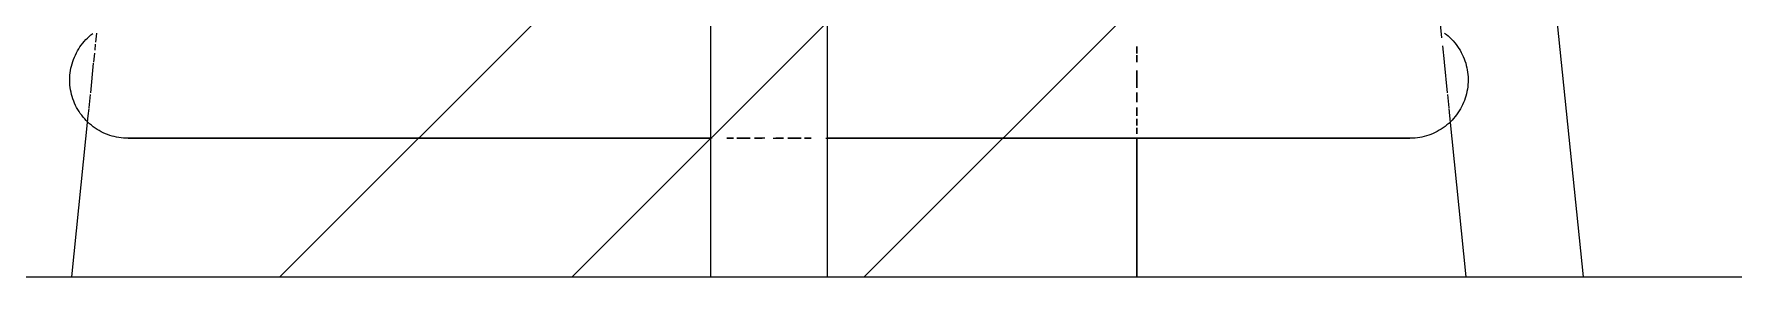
# Model space of a CAD drawing. Header units: millimetres. Extents: x 78096 to 288885, y -20632 to 149556.
# Drawn here: x 237264.3 to 237726.3, y 90200 to 90266 of the extents above; entities that cross this region are included whole.
import ezdxf

# ---------------------------------------------------------------- set-up
doc = ezdxf.new("R2010")
doc.units = ezdxf.units.MM
for name, color, linetype, lineweight in [('A-GENM', 13, 'Continuous', 9), ('A-GLAZ-CURT', 52, 'Continuous', 9), ('I-FURN', 30, 'Continuous', 9)]:
    doc.layers.add(name, color=color, linetype=linetype, lineweight=lineweight)

# ---------------------------------------------------------------- blocks, each defined once
blk = doc.blocks.new('System Panel - Glazed-V3-TOMH A-A')
at = {"layer": 'A-GLAZ-CURT'}
h = blk.add_hatch(dxfattribs=at)
h.set_pattern_fill('FP_4', color=9, style=0, pattern_type=2)
h.set_pattern_definition([(45, (5066.1, 117385), (-224.5064, 224.5064), []), (45, (5145.46, 117385), (0, 449.0128), []), (45, (4986.7, 117385), (0, 449.0128), [])])
h.paths.add_polyline_path([(11772.64, 90200), (12466.91, 90200), (12466.91, 92200), (11166.26, 92200), (11166.26, 90200), (11722.18, 90200)])
blk = doc.blocks.new('Generic Models 7 - Generic Models 7-4469310-TOMH A-A')
at = {"layer": 'A-GENM'}
blk.add_line((9560.09, 90200), (12960.09, 90200), dxfattribs=at)
blk = doc.blocks.new('Lab Stool1 - Lab Stool-V196-TOMH A-A')
at = {"layer": 'I-FURN'}
for p, q in [((11988.91, 90200), (11937.79, 90702.91)), ((11751.68, 90701.41), (11751.68, 90200)), ((11783.43, 90200), (11783.43, 90701.41)), ((11906.18, 90699.92), (11950.39, 90264.96)), ((11584.38, 90261.63), (11584.54, 90263.26)), ((11584.6, 90263.86), (11584.85, 90266.27)), ((11751.68, 90266.2), (11751.68, 90264.9)), ((11783.43, 90263.86), (11783.43, 90265.12)), ((11950.61, 90262.84), (11951.05, 90258.48)), ((11584.05, 90258.4), (11584.29, 90260.84)), ((11751.68, 90259.23), (11751.68, 90258.04)), ((11951.07, 90258.34), (11951.91, 90250.09)), ((11583.2, 90250.09), (11584.01, 90258.08)), ((11751.68, 90256.57), (11751.68, 90255.37)), ((11751.68, 90254.98), (11751.68, 90253.56)), ((11783.43, 90255.37), (11783.43, 90256.58)), ((11783.43, 90252.14), (11783.43, 90255.27)), ((11582.78, 90245.94), (11583.15, 90249.62)), ((11751.68, 90252.14), (11751.68, 90250.76)), ((11751.68, 90249.08), (11751.68, 90247.38)), ((11783.43, 90250.55), (11783.43, 90251.75)), ((11951.95, 90249.62), (11952.33, 90245.94)), ((11582.56, 90243.8), (11582.76, 90245.77)), ((11751.68, 90247.32), (11751.68, 90245.95)), ((11751.68, 90245.88), (11751.68, 90243.99)), ((11783.43, 90243.99), (11783.43, 90245.17)), ((11952.35, 90245.77), (11952.55, 90243.8)), ((11578.11, 90200), (11582.56, 90243.8)), ((11751.68, 90243.94), (11751.68, 90242.76)), ((11952.55, 90243.8), (11957, 90200)), ((11751.68, 90237.93), (11751.68, 90200)), ((11756.07, 90237.69), (11757.9, 90237.69)), ((11757.9, 90237.69), (11756.07, 90237.69)), ((11758.84, 90237.69), (11762.43, 90237.69)), ((11760.59, 90237.69), (11758.84, 90237.69)), ((11762.43, 90237.69), (11760.67, 90237.69)), ((11763.59, 90237.69), (11765.67, 90237.69)), ((11766.39, 90237.69), (11763.59, 90237.69)), ((11768.71, 90237.69), (11771.52, 90237.69)), ((11771.52, 90237.69), (11769.43, 90237.69)), ((11776.27, 90237.69), (11772.68, 90237.69)), ((11772.68, 90237.69), (11774.44, 90237.69)), ((11774.52, 90237.69), (11776.27, 90237.69)), ((11779.03, 90237.69), (11777.2, 90237.69)), ((11777.2, 90237.69), (11779.03, 90237.69)), ((11783.43, 90200), (11783.43, 90237.93))]:
    blk.add_line(p, q, dxfattribs=at)
at = {"layer": 'I-FURN', "flags": 128}
for points in [[(11577.51, 90253.56), (11577.53, 90254.2), (11577.56, 90254.83), (11577.63, 90255.46), (11577.72, 90256.09), (11577.83, 90256.71), (11577.97, 90257.33), (11578.13, 90257.95), (11578.32, 90258.55), (11578.53, 90259.15), (11578.77, 90259.74), (11579.03, 90260.32), (11579.31, 90260.89), (11579.61, 90261.45), (11579.94, 90261.99), (11580.29, 90262.52), (11580.66, 90263.04), (11581.04, 90263.54), (11581.45, 90264.03), (11581.88, 90264.5), (11582.33, 90264.95), (11582.79, 90265.38), (11583.27, 90265.8), (11583.77, 90266.19)], [(11951.2, 90266.29), (11951.7, 90265.9), (11952.19, 90265.5), (11952.66, 90265.07), (11953.11, 90264.62), (11953.54, 90264.16), (11953.96, 90263.68), (11954.35, 90263.18), (11954.72, 90262.67), (11955.08, 90262.14), (11955.41, 90261.6), (11955.72, 90261.04), (11956.01, 90260.48), (11956.27, 90259.9), (11956.52, 90259.31), (11956.73, 90258.72), (11956.93, 90258.11), (11957.1, 90257.5), (11957.24, 90256.88), (11957.36, 90256.26), (11957.46, 90255.63), (11957.53, 90255), (11957.57, 90254.37), (11957.59, 90253.73), (11957.59, 90253.56)], [(11593.39, 90237.69), (11592.75, 90237.7), (11592.12, 90237.74), (11591.49, 90237.8), (11590.86, 90237.89), (11590.23, 90238), (11589.61, 90238.14), (11589, 90238.3), (11588.39, 90238.49), (11587.8, 90238.7), (11587.21, 90238.94), (11586.63, 90239.2), (11586.06, 90239.48), (11585.5, 90239.78), (11584.96, 90240.11), (11584.42, 90240.46), (11583.91, 90240.83), (11583.41, 90241.22), (11582.92, 90241.63), (11582.45, 90242.05), (11582, 90242.5), (11581.57, 90242.96), (11581.15, 90243.45), (11580.76, 90243.94), (11580.38, 90244.46), (11580.03, 90244.98), (11579.7, 90245.52), (11579.39, 90246.08), (11579.1, 90246.64), (11578.83, 90247.22), (11578.59, 90247.81), (11578.37, 90248.4), (11578.18, 90249.01), (11578.01, 90249.62), (11577.86, 90250.24), (11577.74, 90250.86), (11577.65, 90251.49), (11577.58, 90252.12), (11577.53, 90252.75), (11577.51, 90253.39), (11577.51, 90253.56)], [(11957.59, 90253.56), (11957.58, 90252.93), (11957.54, 90252.29), (11957.48, 90251.66), (11957.39, 90251.03), (11957.28, 90250.41), (11957.14, 90249.79), (11956.98, 90249.17), (11956.79, 90248.57), (11956.58, 90247.97), (11956.34, 90247.38), (11956.08, 90246.8), (11955.8, 90246.23), (11955.5, 90245.67), (11955.17, 90245.13), (11954.82, 90244.6), (11954.45, 90244.08), (11954.06, 90243.58), (11953.65, 90243.09), (11953.23, 90242.62), (11952.78, 90242.17), (11952.32, 90241.74), (11951.83, 90241.33), (11951.34, 90240.93), (11950.82, 90240.56), (11950.3, 90240.2), (11949.76, 90239.87), (11949.2, 90239.56), (11948.64, 90239.27), (11948.06, 90239.01), (11947.47, 90238.76), (11946.88, 90238.55), (11946.27, 90238.35), (11945.66, 90238.18), (11945.04, 90238.04), (11944.42, 90237.92), (11943.79, 90237.82), (11943.16, 90237.75), (11942.53, 90237.71), (11941.89, 90237.69), (11941.72, 90237.69)], [(11593.39, 90237.69), (11593.53, 90237.69), (11593.95, 90237.69), (11594.64, 90237.69), (11595.61, 90237.69), (11596.86, 90237.69), (11598.38, 90237.69), (11600.17, 90237.69), (11602.23, 90237.69), (11604.55, 90237.69), (11607.14, 90237.69), (11609.98, 90237.69), (11613.07, 90237.69), (11616.41, 90237.69), (11619.99, 90237.69), (11623.81, 90237.69), (11627.86, 90237.69), (11632.13, 90237.69), (11636.62, 90237.69), (11641.31, 90237.69), (11646.21, 90237.69), (11651.3, 90237.69), (11656.58, 90237.69), (11662.04, 90237.69), (11667.67, 90237.69), (11673.45, 90237.69), (11679.39, 90237.69), (11685.46, 90237.69), (11691.67, 90237.69), (11698, 90237.69), (11704.44, 90237.69), (11710.99, 90237.69), (11717.62, 90237.69), (11724.33, 90237.69), (11731.11, 90237.69), (11737.95, 90237.69), (11744.84, 90237.69), (11751.76, 90237.69)], [(11752.08, 90237.69), (11746.7, 90237.69), (11739.81, 90237.69), (11732.95, 90237.69), (11726.15, 90237.69), (11719.42, 90237.69), (11712.77, 90237.69), (11706.2, 90237.69), (11699.73, 90237.69), (11693.37, 90237.69), (11687.13, 90237.69), (11681.01, 90237.69), (11675.04, 90237.69), (11669.21, 90237.69), (11663.54, 90237.69), (11658.04, 90237.69), (11652.71, 90237.69), (11647.57, 90237.69), (11642.62, 90237.69), (11637.86, 90237.69), (11633.32, 90237.69), (11628.99, 90237.69), (11624.88, 90237.69), (11621, 90237.69), (11617.35, 90237.69), (11613.95, 90237.69), (11610.79, 90237.69), (11607.88, 90237.69), (11605.22, 90237.69), (11602.83, 90237.69), (11600.7, 90237.69), (11598.84, 90237.69), (11597.24, 90237.69), (11595.92, 90237.69), (11594.88, 90237.69), (11594.11, 90237.69), (11593.61, 90237.69), (11593.4, 90237.69), (11593.39, 90237.69)], [(11783.03, 90237.69), (11788.4, 90237.69), (11795.3, 90237.69), (11802.16, 90237.69), (11808.95, 90237.69), (11815.69, 90237.69), (11822.34, 90237.69), (11828.91, 90237.69), (11835.38, 90237.69), (11841.74, 90237.69), (11847.98, 90237.69), (11854.09, 90237.69), (11860.07, 90237.69), (11865.9, 90237.69), (11871.57, 90237.69), (11877.07, 90237.69), (11882.4, 90237.69), (11887.54, 90237.69), (11892.49, 90237.69), (11897.25, 90237.69), (11901.79, 90237.69), (11906.12, 90237.69), (11910.23, 90237.69), (11914.11, 90237.69), (11917.76, 90237.69), (11921.16, 90237.69), (11924.32, 90237.69), (11927.23, 90237.69), (11929.88, 90237.69), (11932.28, 90237.69), (11934.41, 90237.69), (11936.27, 90237.69), (11937.86, 90237.69), (11939.19, 90237.69), (11940.23, 90237.69), (11941, 90237.69), (11941.5, 90237.69), (11941.71, 90237.69), (11941.72, 90237.69)], [(11941.72, 90237.69), (11941.58, 90237.69), (11941.16, 90237.69), (11940.47, 90237.69), (11939.5, 90237.69), (11938.25, 90237.69), (11936.73, 90237.69), (11934.94, 90237.69), (11932.88, 90237.69), (11930.56, 90237.69), (11927.97, 90237.69), (11925.13, 90237.69), (11922.04, 90237.69), (11918.7, 90237.69), (11915.12, 90237.69), (11911.3, 90237.69), (11907.25, 90237.69), (11902.98, 90237.69), (11898.49, 90237.69), (11893.8, 90237.69), (11888.9, 90237.69), (11883.8, 90237.69), (11878.52, 90237.69), (11873.07, 90237.69), (11867.44, 90237.69), (11861.66, 90237.69), (11855.72, 90237.69), (11849.64, 90237.69), (11843.44, 90237.69), (11837.11, 90237.69), (11830.66, 90237.69), (11824.12, 90237.69), (11817.49, 90237.69), (11810.78, 90237.69), (11804, 90237.69), (11797.16, 90237.69), (11790.27, 90237.69), (11783.35, 90237.69)]]:
    blk.add_lwpolyline(points, dxfattribs=at)
blk = doc.blocks.new('F_Sofa - F_Sofa-2224991-TOMH A-A')
at = {"layer": 'I-FURN'}
for p, q in [((11867.55, 90260.74), (11867.55, 90262.67)), ((11867.55, 90260.74), (11867.55, 90262.67)), ((11867.55, 90262.67), (11867.55, 90260.74)), ((11867.55, 90260.74), (11867.55, 90262.67)), ((11867.55, 90260.74), (11867.55, 90262.67)), ((11867.55, 90260.74), (11867.55, 90262.67)), ((11867.55, 90262.67), (11867.55, 90260.74)), ((11867.55, 90260.74), (11867.55, 90262.67)), ((11867.55, 90258.34), (11867.55, 90260.27)), ((11867.55, 90258.34), (11867.55, 90260.27)), ((11867.55, 90260.27), (11867.55, 90258.34)), ((11867.55, 90258.34), (11867.55, 90260.27)), ((11867.55, 90258.34), (11867.55, 90260.27)), ((11867.55, 90258.34), (11867.55, 90260.27)), ((11867.55, 90260.27), (11867.55, 90258.34)), ((11867.55, 90258.34), (11867.55, 90260.27)), ((11867.55, 90251.44), (11867.55, 90256.08)), ((11867.55, 90251.44), (11867.55, 90256.08)), ((11867.55, 90256.08), (11867.55, 90251.44)), ((11867.55, 90251.44), (11867.55, 90256.08)), ((11867.55, 90251.44), (11867.55, 90256.08)), ((11867.55, 90251.44), (11867.55, 90256.08)), ((11867.55, 90256.08), (11867.55, 90251.44)), ((11867.55, 90251.44), (11867.55, 90256.08)), ((11867.55, 90247.49), (11867.55, 90250.16)), ((11867.55, 90247.49), (11867.55, 90250.16)), ((11867.55, 90250.16), (11867.55, 90247.49)), ((11867.55, 90247.49), (11867.55, 90250.16)), ((11867.55, 90247.49), (11867.55, 90250.16)), ((11867.55, 90247.49), (11867.55, 90250.16)), ((11867.55, 90250.16), (11867.55, 90247.49)), ((11867.55, 90247.49), (11867.55, 90250.16)), ((11867.55, 90243.79), (11867.55, 90246.09)), ((11867.55, 90243.79), (11867.55, 90246.09)), ((11867.55, 90246.09), (11867.55, 90243.79)), ((11867.55, 90243.79), (11867.55, 90246.09)), ((11867.55, 90243.79), (11867.55, 90246.09)), ((11867.55, 90243.79), (11867.55, 90246.09)), ((11867.55, 90246.09), (11867.55, 90243.79)), ((11867.55, 90243.79), (11867.55, 90246.09)), ((11867.55, 90241.16), (11867.55, 90243.02)), ((11867.55, 90241.16), (11867.55, 90243.02)), ((11867.55, 90243.02), (11867.55, 90241.16)), ((11867.55, 90241.16), (11867.55, 90243.02)), ((11867.55, 90241.16), (11867.55, 90243.02)), ((11867.55, 90241.16), (11867.55, 90243.02)), ((11867.55, 90243.02), (11867.55, 90241.16)), ((11867.55, 90241.16), (11867.55, 90243.02)), ((11867.55, 90238.9), (11867.55, 90240.55)), ((11867.55, 90238.9), (11867.55, 90240.55)), ((11867.55, 90240.55), (11867.55, 90238.9)), ((11867.55, 90238.9), (11867.55, 90240.55)), ((11867.55, 90238.9), (11867.55, 90240.55)), ((11867.55, 90238.9), (11867.55, 90240.55)), ((11867.55, 90240.55), (11867.55, 90238.9)), ((11867.55, 90238.9), (11867.55, 90240.55)), ((11867.55, 90200), (11867.55, 90237.74)), ((11867.55, 90200), (11867.55, 90237.74)), ((11867.55, 90237.74), (11867.55, 90200)), ((11867.55, 90200), (11867.55, 90237.74)), ((11867.55, 90200), (11867.55, 90237.74)), ((11867.55, 90200), (11867.55, 90237.74)), ((11867.55, 90237.74), (11867.55, 90200)), ((11867.55, 90200), (11867.55, 90237.74))]:
    blk.add_line(p, q, dxfattribs=at)

msp = doc.modelspace()

# ---------------------------------------------------------------- block references
at = {"layer": 'A-GENM'}
msp.add_blockref('Generic Models 7 - Generic Models 7-4469310-TOMH A-A', (225696.455, 0), dxfattribs=at)
at = {"layer": 'A-GLAZ-CURT'}
msp.add_blockref('System Panel - Glazed-V3-TOMH A-A', (225696.455, 0), dxfattribs=at)
at = {"layer": 'I-FURN'}
for name in ['F_Sofa - F_Sofa-2224991-TOMH A-A', 'Lab Stool1 - Lab Stool-V196-TOMH A-A']:
    msp.add_blockref(name, (225696.455, 0), dxfattribs=at)

doc.saveas('drawing.dxf')
